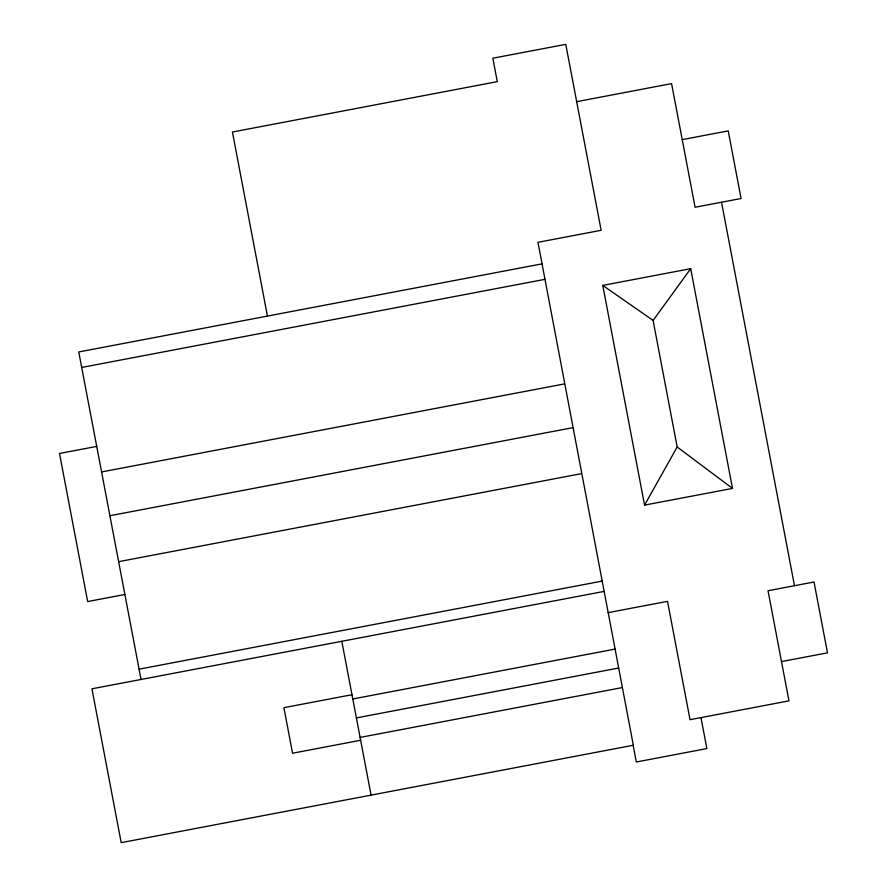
<?xml version="1.0" encoding="UTF-8"?>
<svg xmlns="http://www.w3.org/2000/svg" width="887" height="887" viewBox="0 0 887 887"><rect width="100%" height="100%" fill="white"/><g stroke="black" fill="none" stroke-linecap="round" stroke-linejoin="round"><path stroke-width="1.33" d="M644.561 505.113L677.169 446.97L653.098 320.429L602.772 285.403L690.696 268.672L732.496 488.415L644.561 505.113L602.772 285.403M653.098 320.429L690.696 268.672M576.683 101.672L671.581 83.622L695.086 207.259L741.077 198.511L728.216 130.888L682.225 139.636M542.057 263.849L78.755 351.962L141.044 679.475M81.693 367.451L545.006 279.327M96.716 446.405L59.507 453.479L87.669 601.552L124.879 594.478M101.573 471.951L564.409 383.916M109.899 515.724L572.736 427.689M118.636 561.671L581.473 473.647M139.082 669.175L602.107 581.107M604.069 591.407L91.938 688.811L121.197 842.65L633.329 745.246L537.965 242.317L601.142 230.298L565.773 44.35L492.839 58.22L497.285 81.648L232.427 132.019L267.442 316.082M608.105 612.651L667.523 601.353L690.031 719.679L788.975 700.863L768.031 590.742L814.022 581.994L827.493 652.843L781.502 661.591M351.984 694.721L283.895 707.671L292.555 753.218L360.643 740.268M352.793 698.978L615.035 649.096M356.386 717.916L618.638 668.033M360.1 737.43L622.352 687.558M677.169 446.97L732.496 488.415M721.53 202.225L794.475 585.708M700.974 717.605L706.861 748.573L636.323 762L633.141 745.28M341.817 641.29L371.076 795.118"/></g></svg>
